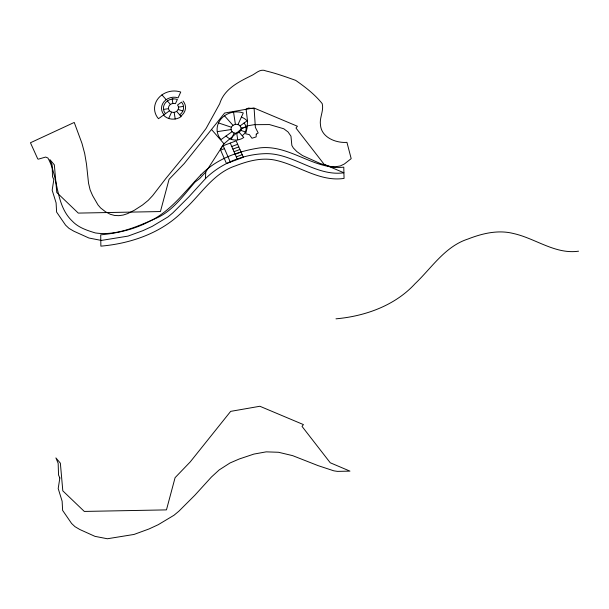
<?xml version="1.0" encoding="UTF-8"?>
<svg xmlns="http://www.w3.org/2000/svg" width="609" height="609" viewBox="0 0 609 609"><rect width="100%" height="100%" fill="white"/><g stroke="black" fill="none" stroke-linecap="round" stroke-linejoin="round"><path stroke-width="0.91" d="M205.416 178.688C221.242 162.984 243.889 154.085 266.049 153.643C293.469 153.399 316.117 176.671 343.918 172.789L324.224 164.43L295.982 128.042L297.413 126.253L253.862 107.938L224.637 113.038L184.2 163.593L169.066 179.328L160.433 211.551L78.279 213.097L56.789 192.52L54.338 164.826L49.877 159.573L52.13 164.97L52.526 176.724L53.828 179.609L52.168 190.198L56.097 202.866L56.607 212.069L65.597 225.163L68.984 228.352L73.864 231.214L88.929 238.02L101.345 240.426L128.004 236.109L143.024 230.613L152.197 226.373L167.947 216.941L172.827 212.891L188.828 196.913L205.416 178.688L205.766 172.012L223.998 143.8L241.331 129.024L247.071 125.903L254.212 124.678L269.452 124.571L283.748 128.758L288.049 131.963L290.957 136.18L291.848 145.414L293.31 147.949L296.895 151.649L302.483 155.546L320.364 163.562L331.311 166.737L335.133 166.813L340.279 165.945L344.382 163.981L351.187 158.644L346.94 142.354C336.008 143.214 321.377 137.489 320.479 124.959C319.291 117.727 324.041 110.762 322.199 103.629C314.967 94.54 305.223 87.003 295.647 80.35C285.918 76.894 276.159 73.377 266.103 70.987C260.043 68.132 255.856 73.841 250.794 75.919C238.18 82.169 224.173 89.142 219.666 103.827L206.063 128.484L197.841 139.453L165.892 178.445L152.623 195.664L148.185 200.391L142.498 205.012L134.406 210.219L127.593 213.63L123.155 215.061L118.831 215.662L114.576 215.457L110.343 214.299L105.524 211.78L100.561 207.905L97.973 204.868L92.576 195.558L90.117 189.871L88.526 183.142L86.508 164.232L84.704 153.605L81.956 143.336L74.237 122.439L30.45 142.757L37.743 158.896L38.375 159.162L45.66 157.053L47.936 158.035C58.875 177.82 55.099 204.944 72.349 221.174C78.462 227.675 87.011 230.369 95.286 232.927C116.532 236.117 137.565 226.419 156.604 218.06C173.002 210.714 183.591 195.207 195.025 182.099L199.569 178.65L205.766 172.012M168.693 118.473L171.586 112.125M231.245 139.377L234.138 133.028A5.07 4.499 -8.9 0 0 241.08 128.035L246.089 127.273M237.99 124.571L243.296 112.931A19.024 16.854 -8.9 0 0 220.991 119.029A19.024 16.854 -8.9 0 0 221.029 139.606L232.052 131.681M220.488 149.068L223.975 143.77L211.506 129.458M169.508 110.777L158.485 118.702A19.024 16.854 -8.9 0 1 158.447 98.133A19.024 16.854 -8.9 0 1 180.744 92.035L178.094 97.851A12.051 10.68 -8.9 0 0 163.973 101.711A12.051 10.68 -8.9 0 0 163.996 114.743M240.068 125.918L247.087 120.871A13.946 12.363 -8.9 0 0 241.362 117.164M224.447 148.642L220.61 150.08L226.495 163.562L243.326 157.251L236.163 140.869L223.176 145.741L230.339 162.123M231.755 146.503L237.662 144.295M232.889 149.098L238.797 146.883M234.023 151.687L239.931 149.479M235.158 154.283L241.057 152.067M236.292 156.871L242.192 154.663M163.486 109.422L168.503 108.661M178.528 107.138L183.545 106.377M217.253 131.651L231.047 129.557M335.985 318.827C365.027 316.231 394.967 305.649 415.056 283.71C431.735 267.891 444.928 246.493 467.895 239.055C482.328 233.407 498.101 229.601 513.494 233.521C535.364 238.332 555.225 254.562 578.55 251.19M173.055 98.909L172.18 99.008L172.849 103.454M178.193 109.46L182.875 111.021M218.517 122.934L231.382 127.235M240.738 130.364L245.419 131.925M224.485 115.786L232.973 125.332A5.07 4.499 -8.9 0 1 241.08 128.035M239.147 132.267L243.783 137.474A12.682 11.236 -8.9 0 1 226.038 136.005M161.941 94.89L166.181 99.655M167.338 100.957L170.429 104.428M176.602 111.363L181.231 116.57A12.682 11.236 -8.9 0 1 163.494 115.101M230.263 143.085L237.419 159.467M233.552 112.125L235.394 124.35M236.734 133.242L237.738 139.91M174.182 112.345L175.186 119.014M234.138 133.028A5.07 4.499 -8.9 0 1 232.973 125.332M244.08 123.033A10.147 8.99 -8.9 0 1 242.237 135.738M179.693 114.835A10.147 8.99 -8.9 0 0 181.535 102.129L177.523 105.014A5.07 4.499 -8.9 0 1 175.049 112.14A5.07 4.499 -8.9 0 1 168.457 107.877A5.07 4.499 -8.9 0 1 175.445 103.667L177.371 99.434A10.147 8.99 -8.9 0 0 165.481 102.685A10.147 8.99 -8.9 0 0 165.496 113.662M183.035 101.056A12.051 10.68 -8.9 0 1 180.85 116.136M256.252 134.125L256.138 136.918L251.936 138.243L249.363 134.627L245.663 133.813L247.125 127.875L247.52 120.985L246.089 109.057L248.502 108.082L254.136 108.699L255.361 127.357L258.201 133.013L256.252 134.125M59.849 477.943L58.198 488.532L62.126 501.199L62.628 510.403L71.618 523.496L75.006 526.686L79.886 529.548L94.951 536.346L107.374 538.759L134.026 534.443L149.053 528.947L158.218 524.707L173.968 515.275L178.848 511.225L194.85 495.246L211.437 477.022L219.171 469.935L230.027 462.969L239.284 458.98L253.869 454.093L266.209 451.855L278.519 452.274L292.655 455.646L318.058 465.619L333.823 470.826L337.447 471.381L349.939 471.122L330.245 462.764L302.011 426.376L303.434 424.587L259.883 406.264L230.659 411.372L190.221 461.926L175.088 477.662L166.455 509.885L84.301 511.431L62.811 490.854L60.36 463.16L55.899 457.907L58.16 463.304L58.548 475.058L59.849 477.943M200.795 174.981C184.702 191.591 170.634 211.46 149.114 221.547C134.102 229.464 117.499 233.209 100.706 234.838L100.873 246.143C131.803 243.478 163.654 232.288 185.067 208.971C201.252 193.982 213.546 173.047 235.561 165.823C248.7 160.73 263.019 156.977 277.049 160.586C299.422 165.93 320.045 181.992 344.055 178.414L343.781 167.155C314.175 170.337 289.876 144.485 259.929 147.873C238.279 151.101 216.309 158.979 200.795 174.981"/></g></svg>
